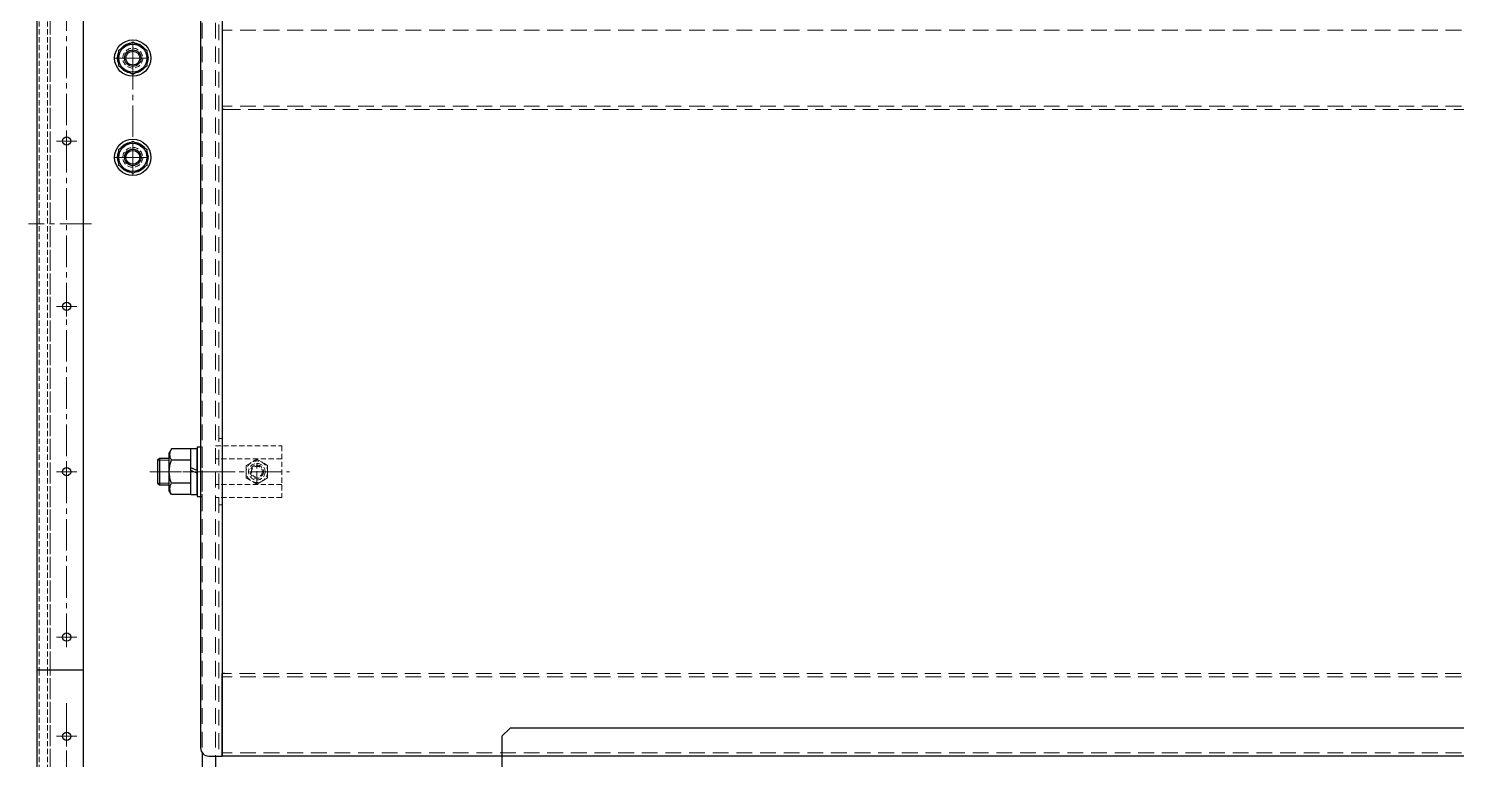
# Model space of a CAD drawing. Header units: millimetres. Extents: x 0 to 51411, y 0 to 16902.
# Drawn here: x 3316 to 4179, y 13792 to 14234 of the extents above; entities that cross this region are included whole.
import ezdxf

# ---------------------------------------------------------------- set-up
doc = ezdxf.new("R2010")
doc.units = ezdxf.units.MM
doc.linetypes.add('CENTER2', pattern=[28.575, 19.05, -3.175, 3.175, -3.175])
doc.linetypes.add('HIDDEN2', pattern=[4.7625, 3.175, -1.5875])
for name, color, linetype, lineweight in [('01_外形線', 7, 'Continuous', 25), ('02_細線', 5, 'Continuous', 13), ('03_かくれ線', 6, 'HIDDEN2', 13), ('04_中心線', 1, 'CENTER2', 9)]:
    doc.layers.add(name, color=color, linetype=linetype, lineweight=lineweight)

# ---------------------------------------------------------------- blocks, each defined once
blk = doc.blocks.new('*U1474')
at = {"layer": '04_中心線', "color": 0, "linetype": 'CENTER2', "transparency": 16777216}
for p, q in [((0, 1.2), (0, 9.5)), ((-9.5, 0), (-1.2, 0)), ((1.2, 0), (9.5, 0)), ((0, -9.5), (0, -1.2))]:
    blk.add_line(p, q, dxfattribs=at)
at = {"layer": '04_中心線', "color": 0, "linetype": 'Continuous', "transparency": 16777216}
for p, q in [((-0.6, 0), (0.6, 0)), ((0, -0.6), (0, 0.6))]:
    blk.add_line(p, q, dxfattribs=at)
blk = doc.blocks.new('*U1445')
at = {"layer": '04_中心線', "color": 0, "linetype": 'CENTER2', "transparency": 16777216}
for p, q in [((0, 1.2), (0, 9.5)), ((-9.5, 0), (-1.2, 0)), ((1.2, 0), (9.5, 0)), ((0, -9.5), (0, -1.2))]:
    blk.add_line(p, q, dxfattribs=at)
at = {"layer": '04_中心線', "color": 0, "linetype": 'Continuous', "transparency": 16777216}
for p, q in [((-0.6, 0), (0.6, 0)), ((0, -0.6), (0, 0.6))]:
    blk.add_line(p, q, dxfattribs=at)
blk = doc.blocks.new('*U1501')
at = {"layer": '04_中心線', "color": 0, "linetype": 'CENTER2', "transparency": 16777216}
for p, q in [((-6.11, 0), (-0.52, 0)), ((0, 0.52), (0, 6.11)), ((0.52, 0), (6.11, 0)), ((0, -6.11), (0, -0.52))]:
    blk.add_line(p, q, dxfattribs=at)
at = {"layer": '04_中心線', "color": 0, "linetype": 'Continuous', "transparency": 16777216}
for p, q in [((-0.26, 0), (0.26, 0)), ((0, -0.26), (0, 0.26))]:
    blk.add_line(p, q, dxfattribs=at)
blk = doc.blocks.new('*U1458')
at = {"layer": '04_中心線', "color": 0, "linetype": 'CENTER2', "transparency": 16777216}
for p, q in [((-6.11, 0), (-0.52, 0)), ((0, 0.52), (0, 6.11)), ((0.52, 0), (6.11, 0)), ((0, -6.11), (0, -0.52))]:
    blk.add_line(p, q, dxfattribs=at)
at = {"layer": '04_中心線', "color": 0, "linetype": 'Continuous', "transparency": 16777216}
for p, q in [((-0.26, 0), (0.26, 0)), ((0, -0.26), (0, 0.26))]:
    blk.add_line(p, q, dxfattribs=at)
blk = doc.blocks.new('*U1459')
at = {"layer": '04_中心線', "color": 0, "linetype": 'CENTER2', "transparency": 16777216}
for p, q in [((-6.11, 0), (-0.52, 0)), ((0, 0.52), (0, 6.11)), ((0.52, 0), (6.11, 0)), ((0, -6.11), (0, -0.52))]:
    blk.add_line(p, q, dxfattribs=at)
at = {"layer": '04_中心線', "color": 0, "linetype": 'Continuous', "transparency": 16777216}
for p, q in [((-0.26, 0), (0.26, 0)), ((0, -0.26), (0, 0.26))]:
    blk.add_line(p, q, dxfattribs=at)
blk = doc.blocks.new('*U1460')
at = {"layer": '04_中心線', "color": 0, "linetype": 'CENTER2', "transparency": 16777216}
for p, q in [((-6.11, 0), (-0.52, 0)), ((0, 0.52), (0, 6.11)), ((0.52, 0), (6.11, 0)), ((0, -6.11), (0, -0.52))]:
    blk.add_line(p, q, dxfattribs=at)
at = {"layer": '04_中心線', "color": 0, "linetype": 'Continuous', "transparency": 16777216}
for p, q in [((-0.26, 0), (0.26, 0)), ((0, -0.26), (0, 0.26))]:
    blk.add_line(p, q, dxfattribs=at)
blk = doc.blocks.new('*U1497')
at = {"layer": '04_中心線', "color": 0, "linetype": 'CENTER2', "transparency": 16777216}
for p, q in [((-6.11, 0), (-0.52, 0)), ((0, 0.52), (0, 6.11)), ((0.52, 0), (6.11, 0)), ((0, -6.11), (0, -0.52))]:
    blk.add_line(p, q, dxfattribs=at)
at = {"layer": '04_中心線', "color": 0, "linetype": 'Continuous', "transparency": 16777216}
for p, q in [((-0.26, 0), (0.26, 0)), ((0, -0.26), (0, 0.26))]:
    blk.add_line(p, q, dxfattribs=at)

msp = doc.modelspace()

# ---------------------------------------------------------------- linework, layer by layer
at = {"layer": '01_外形線'}
for p, q in [((3433.467, 15407.91), (3433.467, 13793.91)), ((3420.467, 15402.91), (3420.467, 13798.91)), ((3321.467, 14385.9), (3321.467, 13845.9)), ((3349.467, 14385.9), (3349.467, 13845.9)), ((3433.467, 14234.91), (3433.467, 14184.91)), ((3434.967, 14184.91), (3433.467, 14184.91)), ((3395.549, 13973.917), (3394.467, 13972.835)), ((3394.467, 13972.835), (3394.467, 13959)), ((3401.467, 13973.917), (3395.549, 13973.917)), ((3395.549, 13973.917), (3395.549, 13957.917)), ((3394.467, 13959), (3395.549, 13957.917)), ((3395.549, 13957.917), (3401.467, 13957.917)), ((3349.467, 13845.9), (3321.467, 13845.9)), ((3321.467, 13845.9), (3321.467, 13465.9)), ((3349.467, 13845.9), (3321.467, 13845.9)), ((3349.467, 13845.9), (3349.467, 13465.9)), ((3433.467, 13793.91), (3433.467, 13843.91)), ((3434.967, 13843.91), (3433.467, 13843.91)), ((3421.467, 13795.91), (3421.467, 13792.91)), ((3421.467, 13792.91), (3421.467, 13770.911)), ((3425.467, 13793.91), (3433.467, 13793.91)), ((3429.467, 13793.91), (3429.467, 13792.91)), ((3429.467, 13792.91), (3429.467, 13770.911)), ((5425.467, 13793.91), (3433.467, 13793.91))]:
    msp.add_line(p, q, dxfattribs=at)
at = {"layer": '01_外形線', "transparency": 33554508}
for p, q in [((3607.467, 13810.911), (3602.467, 13805.911)), ((4691.467, 13810.911), (3607.467, 13810.911)), ((3602.467, 13805.911), (3602.467, 13767.911))]:
    msp.add_line(p, q, dxfattribs=at)
at = {"layer": '01_外形線'}
for points in [[(3370.967, 14220.917), (3379.467, 14225.825)], [(3379.467, 14225.825), (3387.967, 14220.917)], [(3370.967, 14211.103), (3370.967, 14220.917)], [(3387.967, 14220.917), (3387.967, 14211.103)], [(3387.967, 14216.385), (3388.659, 14216.385)], [(3387.967, 14215.635), (3388.659, 14215.635)], [(3379.467, 14206.195), (3370.967, 14211.103)], [(3387.967, 14211.103), (3379.467, 14206.195)], [(3370.967, 14160.917), (3379.467, 14165.825)], [(3379.467, 14165.825), (3387.967, 14160.917)], [(3370.967, 14151.103), (3370.967, 14160.917)], [(3387.967, 14160.917), (3387.967, 14151.103)], [(3387.967, 14156.385), (3388.659, 14156.385)], [(3387.967, 14155.635), (3388.659, 14155.635)], [(3379.467, 14146.195), (3370.967, 14151.103)], [(3387.967, 14151.103), (3379.467, 14146.195)], [(3418.467, 13980.91), (3418.467, 13950.91)], [(3418.467, 13980.91), (3420.467, 13980.91)], [(3402.827, 13979.766), (3401.467, 13977.41)], [(3401.467, 13954.41), (3401.467, 13977.41)], [(3414.467, 13979.766), (3402.827, 13979.766)], [(3414.467, 13972.838), (3402.827, 13972.838)], [(3414.467, 13968.166), (3414.467, 13979.91)], [(3414.467, 13979.91), (3418.467, 13979.91)], [(3414.467, 13952.054), (3414.467, 13979.766)], [(3418.467, 13966.71), (3418.467, 13979.91)], [(3418.467, 13966.71), (3414.467, 13968.166)], [(3414.467, 13951.91), (3414.467, 13966.566)], [(3418.467, 13965.11), (3414.467, 13966.566)], [(3418.467, 13951.91), (3418.467, 13965.11)], [(3414.467, 13958.982), (3402.827, 13958.982)], [(3402.827, 13952.054), (3401.467, 13954.41)], [(3414.467, 13952.054), (3402.827, 13952.054)], [(3418.467, 13951.91), (3414.467, 13951.91)], [(3418.467, 13950.91), (3420.467, 13950.91)]]:
    msp.add_lwpolyline(points, dxfattribs=at)
for points in [[(3372.169, 14221.611, -0.1988668), (3378.265, 14225.131)], [(3380.669, 14225.131, -0.1988668), (3386.765, 14221.611)], [(3370.967, 14212.49, -0.1988668), (3370.967, 14219.53)], [(3387.967, 14219.53, -0.0881874), (3388.659, 14216.385)], [(3388.659, 14215.635, -0.0881874), (3387.967, 14212.49)], [(3378.265, 14206.889, -0.1988668), (3372.169, 14210.409)], [(3386.765, 14210.409, -0.1988668), (3380.669, 14206.889)], [(3372.169, 14161.611, -0.1988668), (3378.265, 14165.131)], [(3380.669, 14165.131, -0.1988668), (3386.765, 14161.611)], [(3370.967, 14152.49, -0.1988668), (3370.967, 14159.53)], [(3387.967, 14159.53, -0.0881874), (3388.659, 14156.385)], [(3388.659, 14155.635, -0.0881874), (3387.967, 14152.49)], [(3378.265, 14146.889, -0.1988668), (3372.169, 14150.409)], [(3386.765, 14150.409, -0.1988668), (3380.669, 14146.889)], [(3402.827, 13958.982, -0.1963667), (3402.827, 13972.838)], [(3402.827, 13972.838, -0.2679491), (3402.827, 13979.766)], [(3402.827, 13952.054, -0.2679491), (3402.827, 13958.982)]]:
    msp.add_lwpolyline(points, format="xyb", dxfattribs=at)
for centre, radius in [((3379.467, 14216.01), 11), ((3379.467, 14216.01), 8.5), ((3379.467, 14216.01), 5), ((3379.467, 14216.01), 4.188), ((3339.467, 14165.9), 2.5), ((3379.467, 14156.01), 11), ((3379.467, 14156.01), 8.5), ((3379.467, 14156.01), 5), ((3379.467, 14156.01), 4.188), ((3339.467, 14065.9), 2.5), ((3339.467, 13965.9), 2.5), ((3339.467, 13865.9), 2.5), ((3339.467, 13805.9), 2.5)]:
    msp.add_circle(centre, radius, dxfattribs=at)
msp.add_arc((3425.467, 13798.91), 5, 180, 270, dxfattribs=at)
at = {"layer": '02_細線'}
for p, q in [((3394.467, 13972.835), (3401.467, 13972.835)), ((3394.467, 13959), (3401.467, 13959))]:
    msp.add_line(p, q, dxfattribs=at)
at = {"layer": '03_かくれ線', "ltscale": 3}
for p, q in [((3421.467, 15408.91), (3421.467, 13792.91)), ((3429.467, 15408.91), (3429.467, 13792.91)), ((3431.467, 15407.91), (3431.467, 13793.91)), ((3329.467, 14925.9), (3329.467, 13465.9)), ((5425.467, 14232.91), (3433.467, 14232.91)), ((5425.467, 14186.91), (3433.467, 14186.91)), ((3434.967, 14184.91), (4424.967, 14184.91)), ((4424.967, 13843.91), (3434.967, 13843.91)), ((5425.467, 13841.91), (3433.467, 13841.91)), ((5425.467, 13795.91), (3433.467, 13795.91))]:
    msp.add_line(p, q, dxfattribs=at)
at = {"layer": '03_かくれ線'}
for p, q in [((3322.967, 14385.9), (3322.967, 13845.9)), ((3327.967, 14385.9), (3327.967, 13845.9)), ((3329.467, 14385.9), (3329.467, 13845.9)), ((3429.467, 13981.506), (3469.467, 13981.506)), ((3431.467, 13985.91), (3433.467, 13985.91)), ((3469.467, 13981.506), (3469.467, 13950.329)), ((3469.467, 13973.712), (3429.467, 13973.712)), ((3469.467, 13958.123), (3429.467, 13958.123)), ((3469.467, 13950.329), (3429.467, 13950.329)), ((3431.467, 13945.91), (3433.467, 13945.91)), ((3322.967, 13845.9), (3322.967, 13465.9)), ((3327.967, 13845.9), (3327.967, 13465.9)), ((3329.467, 13845.9), (3329.467, 13465.9))]:
    msp.add_line(p, q, dxfattribs=at)
for points in [[(3420.467, 13980.91), (3421.467, 13980.91)], [(3421.467, 13980.91), (3421.467, 13950.91)], [(3454.467, 13958.404), (3454.467, 13973.416)], [(3420.467, 13950.91), (3421.467, 13950.91)]]:
    msp.add_lwpolyline(points, dxfattribs=at)
msp.add_lwpolyline([(3447.967, 13969.663), (3454.467, 13973.416), (3460.967, 13969.663), (3460.967, 13962.157), (3454.467, 13958.404), (3447.967, 13962.157)], close=True, dxfattribs=at)
for centre, radius in [((3379.467, 14216.01), 6), ((3379.467, 14156.01), 6), ((3454.467, 13965.91), 6.5), ((3454.467, 13965.91), 5), ((3454.467, 13965.91), 4), ((3454.467, 13965.91), 3.324)]:
    msp.add_circle(centre, radius, dxfattribs=at)
at = {"layer": '04_中心線'}
for p, q in [((3339.467, 14365.9), (3339.467, 13865.9)), ((3379.467, 14216.01), (3379.467, 14156.01)), ((3354.467, 14115.9), (3316.467, 14115.9)), ((3424.467, 13965.91), (3440.467, 13965.91)), ((3339.467, 13825.9), (3339.467, 13525.9))]:
    msp.add_line(p, q, dxfattribs=at)
for points in [[(3379.467, 14205.01), (3379.467, 14227.01)], [(3368.467, 14216.01), (3390.467, 14216.01)], [(3379.467, 14145.01), (3379.467, 14167.01)], [(3368.467, 14156.01), (3390.467, 14156.01)], [(3389.782, 13965.91), (3421.467, 13965.91)], [(3409.625, 13965.91), (3441.309, 13965.91)], [(3421.467, 13965.91), (3474.277, 13965.91)]]:
    msp.add_lwpolyline(points, dxfattribs=at)

# ---------------------------------------------------------------- block references
at = {"layer": '04_中心線', "linetype": 'CENTER2', "rotation": 270}
for name, p in [('*U1474', (3379.467, 14216.01)), ('*U1501', (3339.467, 14165.9)), ('*U1445', (3379.467, 14156.01)), ('*U1458', (3339.467, 14065.9)), ('*U1459', (3339.467, 13965.9)), ('*U1460', (3339.467, 13865.9)), ('*U1497', (3339.467, 13805.9))]:
    msp.add_blockref(name, p, dxfattribs=at)

doc.saveas('drawing.dxf')
